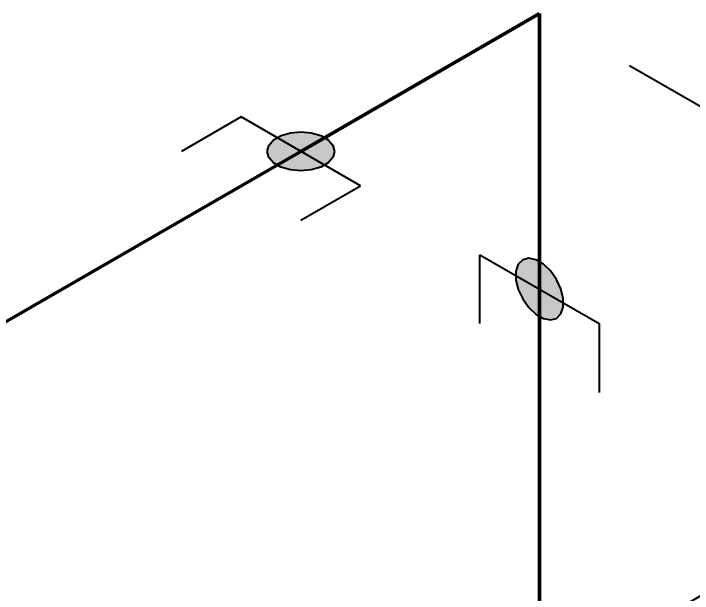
# Model space of a CAD drawing. Header units: millimetres. Extents: x 0 to 594, y 0 to 420.
# Drawn here: x 143.64 to 158.72, y 335.6 to 348.49 of the extents above; entities that cross this region are included whole.
import ezdxf

# ---------------------------------------------------------------- set-up
doc = ezdxf.new("R2010")
doc.units = ezdxf.units.MM
doc.header["$LTSCALE"] = 0.25
doc.layers.add('용접', color=1, linetype='Continuous')
doc.layers.add('치수', color=1, linetype='Continuous')
doc.layers.add('파이프 작은 보어', color=30, linetype='Continuous', lineweight=50)
doc.styles.add('AdskIsoMetric', font='arial.ttf', dxfattribs={"width": 0.8, "height": 2.5})
doc.styles.add('AdskIsoMetric-30', font='arial.ttf', dxfattribs={"width": 0.8, "height": 2.5})
doc.styles.add('AdskIsoMetric30', font='arial.ttf', dxfattribs={"width": 0.8, "oblique": 30, "height": 2.5})
doc.dimstyles.new('AdskIsoMetric', dxfattribs={"dimtxt": 2.5, "dimasz": 2.5, "dimexe": 1, "dimexo": 2, "dimgap": 0.8, "dimtad": 1, "dimdec": 0, "dimrnd": 1, "dimzin": 0, "dimdsep": 46, "dimtxsty": 'AdskIsoMetric', "dimcen": 0, "dimclrt": 7, "dimadec": 0, "dimazin": 0, "dimtfac": 1, "dimtdec": 0, "dimtmove": 1, "dimatfit": 3, "dimfxl": 0, "dimfrac": 2, "dimtolj": 1, "dimtzin": 0, "dimarcsym": 0})

# ---------------------------------------------------------------- blocks, each defined once
blk = doc.blocks.new('*D35')
at = {"layer": 'Defpoints', "color": 0}
for p in [(155.067, 375.475), (202.293, 363.209), (202.293, 348.209)]:
    blk.add_point(p, dxfattribs=at)
at = {"layer": '치수', "color": 0, "lineweight": -2}
for p, q in [((155.067, 377.785), (155.067, 391.63)), ((157.232, 389.225), (200.128, 364.459)), ((202.293, 350.519), (202.293, 364.364))]:
    blk.add_line(p, q, dxfattribs=at)
at = {"layer": '치수', "color": 0}
for points in [[(157.44, 389.586), (157.024, 388.864), (155.067, 390.475)], [(200.337, 364.82), (199.92, 364.098), (202.293, 363.209)]]:
    blk.add_solid(points, dxfattribs=at)
at = {"layer": '치수', "color": 7, "insert": (178.68, 379.46), "char_height": 2.5, "attachment_point": 5, "rotation": 330, "style": 'AdskIsoMetric-30'}
blk.add_mtext('\\A1;188', dxfattribs=at)
blk = doc.blocks.new('*D36')
at = {"layer": 'Defpoints', "color": 0}
for p in [(155.067, 390.475), (155.067, 375.475), (37.569, 307.638)]:
    blk.add_point(p, dxfattribs=at)
at = {"layer": '치수', "color": 0, "lineweight": -2}
for p, q in [((155.067, 377.785), (155.067, 391.63)), ((39.734, 323.888), (152.902, 389.225)), ((37.569, 309.947), (37.569, 323.793))]:
    blk.add_line(p, q, dxfattribs=at)
at = {"layer": '치수', "color": 0}
for points in [[(152.693, 389.586), (153.11, 388.864), (155.067, 390.475)], [(39.526, 324.249), (39.942, 323.527), (37.569, 322.638)]]:
    blk.add_solid(points, dxfattribs=at)
at = {"layer": '치수', "color": 7, "insert": (96.098, 359.046), "char_height": 2.5, "attachment_point": 5, "rotation": 30, "style": 'AdskIsoMetric30'}
blk.add_mtext('\\A1;4196', dxfattribs=at)
blk = doc.blocks.new('*D38')
at = {"layer": 'Defpoints', "color": 0}
for p in [(155.328, 348.489), (155.328, 239.65), (168.318, 232.15)]:
    blk.add_point(p, dxfattribs=at)
at = {"layer": '치수', "color": 0, "lineweight": -2}
for p, q in [((157.328, 347.334), (169.318, 340.412)), ((168.318, 338.489), (168.318, 234.65)), ((157.328, 238.495), (169.318, 231.572))]:
    blk.add_line(p, q, dxfattribs=at)
at = {"layer": '치수', "color": 0}
for points in [[(167.902, 338.489), (168.735, 338.489), (168.318, 340.989)], [(167.902, 234.65), (168.735, 234.65), (168.318, 232.15)]]:
    blk.add_solid(points, dxfattribs=at)
at = {"layer": '치수', "color": 7, "insert": (166.052, 287.878), "char_height": 2.5, "attachment_point": 5, "rotation": 90, "style": 'AdskIsoMetric30'}
blk.add_mtext('\\A1;6121', dxfattribs=at)
blk = doc.blocks.new('*D39')
at = {"layer": 'Defpoints', "color": 0}
for p in [(155.328, 348.489), (168.318, 340.989), (85.057, 307.918)]:
    blk.add_point(p, dxfattribs=at)
at = {"layer": '치수', "color": 0, "lineweight": -2}
for p, q in [((157.328, 347.334), (169.318, 340.412)), ((100.212, 301.668), (166.153, 339.739))]:
    blk.add_line(p, q, dxfattribs=at)
at = {"layer": '치수', "color": 0}
for points in [[(165.945, 340.1), (166.362, 339.378), (168.318, 340.989)], [(100.004, 302.029), (100.42, 301.307), (98.047, 300.418)]]:
    blk.add_solid(points, dxfattribs=at)
at = {"layer": '치수', "color": 7, "insert": (131.378, 322.254), "char_height": 2.5, "attachment_point": 5, "rotation": 30, "style": 'AdskIsoMetric-30'}
blk.add_mtext('\\A1;741', dxfattribs=at)
blk = doc.blocks.new('엘보우-6-Iso2DSkew90')
at = {"color": 0, "linetype": 'ByBlock', "lineweight": -2, "extrusion": (-0.707107, 0.408248, -0.57735)}
for p, q in [((-5.303, -3.062), (0, 0)), ((0, 0), (0, -6.124)), ((0, 0), (0, 0))]:
    blk.add_line(p, q, dxfattribs=at)
blk = doc.blocks.new('SocketWeld-1-IsoRight')
blk.add_hatch(color=256).paths.add_polyline_path([(0.0055, 0.0371), (0.0057, 0.0369), (0.006, 0.0367), (0.0062, 0.0365), (0.0064, 0.0363), (0.0066, 0.0361), (0.0068, 0.0359), (0.007, 0.0357), (0.0072, 0.0355), (0.0075, 0.0353), (0.0077, 0.0351), (0.0079, 0.0349), (0.0081, 0.0347), (0.0083, 0.0345), (0.0085, 0.0343), (0.0088, 0.0341), (0.009, 0.0339), (0.0092, 0.0337), (0.0094, 0.0334), (0.0096, 0.0332), (0.0098, 0.033), (0.01, 0.0328), (0.0103, 0.0326), (0.0105, 0.0324), (0.0107, 0.0322), (0.0109, 0.032), (0.0111, 0.0318), (0.0113, 0.0316), (0.0115, 0.0314), (0.0118, 0.0312), (0.012, 0.031), (0.0122, 0.0308), (0.0124, 0.0306), (0.0126, 0.0304), (0.0128, 0.0302), (0.013, 0.03), (0.0133, 0.0298), (0.0135, 0.0296), (0.0137, 0.0294), (0.0139, 0.0292), (0.0141, 0.0289), (0.0143, 0.0287), (0.0145, 0.0285), (0.0148, 0.0283), (0.015, 0.0281), (0.0152, 0.0279), (0.0154, 0.0277), (0.0156, 0.0275), (0.0158, 0.0273), (0.0161, 0.0271), (0.0161, 0.0271), (0.0162, 0.0268), (0.0164, 0.0266), (0.0166, 0.0263), (0.0168, 0.0261), (0.017, 0.0258), (0.0171, 0.0256), (0.0173, 0.0253), (0.0175, 0.025), (0.0177, 0.0248), (0.0179, 0.0245), (0.0181, 0.0243), (0.0182, 0.024), (0.0184, 0.0237), (0.0186, 0.0235), (0.0188, 0.0232), (0.019, 0.023), (0.0192, 0.0227), (0.0193, 0.0225), (0.0195, 0.0222), (0.0197, 0.0219), (0.0199, 0.0217), (0.0201, 0.0214), (0.0203, 0.0212), (0.0204, 0.0209), (0.0206, 0.0206), (0.0208, 0.0204), (0.021, 0.0201), (0.0212, 0.0199), (0.0213, 0.0196), (0.0215, 0.0193), (0.0217, 0.0191), (0.0219, 0.0188), (0.0221, 0.0186), (0.0223, 0.0183), (0.0224, 0.0181), (0.0226, 0.0178), (0.0228, 0.0175), (0.023, 0.0173), (0.0232, 0.017), (0.0234, 0.0168), (0.0235, 0.0165), (0.0237, 0.0162), (0.0239, 0.016), (0.0241, 0.0157), (0.0243, 0.0155), (0.0245, 0.0152), (0.0246, 0.015), (0.0248, 0.0147), (0.025, 0.0144), (0.025, 0.0144), (0.0251, 0.0141), (0.0253, 0.0139), (0.0254, 0.0136), (0.0255, 0.0133), (0.0257, 0.013), (0.0258, 0.0127), (0.0259, 0.0124), (0.0261, 0.0121), (0.0262, 0.0118), (0.0263, 0.0116), (0.0265, 0.0113), (0.0266, 0.011), (0.0267, 0.0107), (0.0269, 0.0104), (0.027, 0.0101), (0.0271, 0.0098), (0.0273, 0.0095), (0.0274, 0.0093), (0.0275, 0.009), (0.0277, 0.0087), (0.0278, 0.0084), (0.0279, 0.0081), (0.0281, 0.0078), (0.0282, 0.0075), (0.0283, 0.0072), (0.0284, 0.007), (0.0286, 0.0067), (0.0287, 0.0064), (0.0288, 0.0061), (0.029, 0.0058), (0.0291, 0.0055), (0.0292, 0.0052), (0.0294, 0.0049), (0.0295, 0.0047), (0.0296, 0.0044), (0.0298, 0.0041), (0.0299, 0.0038), (0.03, 0.0035), (0.0302, 0.0032), (0.0303, 0.0029), (0.0304, 0.0026), (0.0306, 0.0024), (0.0307, 0.0021), (0.0308, 0.0018), (0.031, 0.0015), (0.0311, 0.0012), (0.0312, 0.0009), (0.0314, 0.0006), (0.0315, 0.0003), (0.0315, 0.0003), (0.0316, 0.0001), (0.0316, -0.0002), (0.0317, -0.0005), (0.0318, -0.0008), (0.0319, -0.0011), (0.0319, -0.0014), (0.032, -0.0017), (0.0321, -0.002), (0.0321, -0.0022), (0.0322, -0.0025), (0.0323, -0.0028), (0.0323, -0.0031), (0.0324, -0.0034), (0.0325, -0.0037), (0.0325, -0.004), (0.0326, -0.0043), (0.0327, -0.0046), (0.0328, -0.0048), (0.0328, -0.0051), (0.0329, -0.0054), (0.033, -0.0057), (0.033, -0.006), (0.0331, -0.0063), (0.0332, -0.0066), (0.0332, -0.0069), (0.0333, -0.0071), (0.0334, -0.0074), (0.0335, -0.0077), (0.0335, -0.008), (0.0336, -0.0083), (0.0337, -0.0086), (0.0337, -0.0089), (0.0338, -0.0092), (0.0339, -0.0095), (0.0339, -0.0097), (0.034, -0.01), (0.0341, -0.0103), (0.0342, -0.0106), (0.0342, -0.0109), (0.0343, -0.0112), (0.0344, -0.0115), (0.0344, -0.0118), (0.0345, -0.012), (0.0346, -0.0123), (0.0346, -0.0126), (0.0347, -0.0129), (0.0348, -0.0132), (0.0349, -0.0135), (0.0349, -0.0138), (0.0349, -0.0138), (0.0349, -0.014), (0.0349, -0.0143), (0.0349, -0.0146), (0.0349, -0.0148), (0.0349, -0.0151), (0.0349, -0.0153), (0.0349, -0.0156), (0.0349, -0.0159), (0.0349, -0.0161), (0.0349, -0.0164), (0.0349, -0.0166), (0.0349, -0.0169), (0.0349, -0.0172), (0.0349, -0.0174), (0.0349, -0.0177), (0.0349, -0.0179), (0.0349, -0.0182), (0.0349, -0.0185), (0.0349, -0.0187), (0.0349, -0.019), (0.0349, -0.0192), (0.0349, -0.0195), (0.0349, -0.0198), (0.0349, -0.02), (0.0349, -0.0203), (0.0349, -0.0206), (0.0349, -0.0208), (0.0349, -0.0211), (0.0349, -0.0213), (0.0349, -0.0216), (0.0349, -0.0219), (0.0349, -0.0221), (0.0349, -0.0224), (0.0349, -0.0226), (0.0349, -0.0229), (0.0349, -0.0232), (0.0349, -0.0234), (0.0349, -0.0237), (0.0349, -0.0239), (0.0349, -0.0242), (0.0349, -0.0245), (0.0349, -0.0247), (0.0349, -0.025), (0.0349, -0.0252), (0.0349, -0.0255), (0.0349, -0.0258), (0.0349, -0.026), (0.0349, -0.0263), (0.0349, -0.0265), (0.0349, -0.0265), (0.0349, -0.0268), (0.0348, -0.027), (0.0347, -0.0272), (0.0346, -0.0274), (0.0346, -0.0276), (0.0345, -0.0278), (0.0344, -0.028), (0.0344, -0.0282), (0.0343, -0.0284), (0.0342, -0.0286), (0.0342, -0.0288), (0.0341, -0.029), (0.034, -0.0292), (0.0339, -0.0295), (0.0339, -0.0297), (0.0338, -0.0299), (0.0337, -0.0301), (0.0337, -0.0303), (0.0336, -0.0305), (0.0335, -0.0307), (0.0335, -0.0309), (0.0334, -0.0311), (0.0333, -0.0313), (0.0332, -0.0315), (0.0332, -0.0317), (0.0331, -0.0319), (0.033, -0.0322), (0.033, -0.0324), (0.0329, -0.0326), (0.0328, -0.0328), (0.0328, -0.033), (0.0327, -0.0332), (0.0326, -0.0334), (0.0325, -0.0336), (0.0325, -0.0338), (0.0324, -0.034), (0.0323, -0.0342), (0.0323, -0.0344), (0.0322, -0.0346), (0.0321, -0.0349), (0.0321, -0.0351), (0.032, -0.0353), (0.0319, -0.0355), (0.0319, -0.0357), (0.0318, -0.0359), (0.0317, -0.0361), (0.0316, -0.0363), (0.0316, -0.0365), (0.0315, -0.0367), (0.0315, -0.0367), (0.0314, -0.0369), (0.0312, -0.037), (0.0311, -0.0371), (0.031, -0.0373), (0.0308, -0.0374), (0.0307, -0.0375), (0.0306, -0.0377), (0.0304, -0.0378), (0.0303, -0.0379), (0.0302, -0.0381), (0.03, -0.0382), (0.0299, -0.0383), (0.0298, -0.0385), (0.0296, -0.0386), (0.0295, -0.0387), (0.0294, -0.0389), (0.0292, -0.039), (0.0291, -0.0391), (0.029, -0.0393), (0.0288, -0.0394), (0.0287, -0.0395), (0.0286, -0.0397), (0.0284, -0.0398), (0.0283, -0.0399), (0.0282, -0.0401), (0.0281, -0.0402), (0.0279, -0.0403), (0.0278, -0.0405), (0.0277, -0.0406), (0.0275, -0.0408), (0.0274, -0.0409), (0.0273, -0.041), (0.0271, -0.0412), (0.027, -0.0413), (0.0269, -0.0414), (0.0267, -0.0416), (0.0266, -0.0417), (0.0265, -0.0418), (0.0263, -0.042), (0.0262, -0.0421), (0.0261, -0.0422), (0.0259, -0.0424), (0.0258, -0.0425), (0.0257, -0.0426), (0.0255, -0.0428), (0.0254, -0.0429), (0.0253, -0.043), (0.0251, -0.0432), (0.025, -0.0433), (0.025, -0.0433), (0.0248, -0.0433), (0.0246, -0.0434), (0.0245, -0.0434), (0.0243, -0.0435), (0.0241, -0.0435), (0.0239, -0.0436), (0.0237, -0.0436), (0.0235, -0.0437), (0.0234, -0.0437), (0.0232, -0.0438), (0.023, -0.0438), (0.0228, -0.0439), (0.0226, -0.0439), (0.0224, -0.044), (0.0223, -0.044), (0.0221, -0.0441), (0.0219, -0.0441), (0.0217, -0.0442), (0.0215, -0.0442), (0.0213, -0.0443), (0.0212, -0.0443), (0.021, -0.0444), (0.0208, -0.0444), (0.0206, -0.0444), (0.0204, -0.0445), (0.0203, -0.0445), (0.0201, -0.0446), (0.0199, -0.0446), (0.0197, -0.0447), (0.0195, -0.0447), (0.0193, -0.0448), (0.0192, -0.0448), (0.019, -0.0449), (0.0188, -0.0449), (0.0186, -0.045), (0.0184, -0.045), (0.0182, -0.0451), (0.0181, -0.0451), (0.0179, -0.0452), (0.0177, -0.0452), (0.0175, -0.0453), (0.0173, -0.0453), (0.0171, -0.0454), (0.017, -0.0454), (0.0168, -0.0455), (0.0166, -0.0455), (0.0164, -0.0455), (0.0162, -0.0456), (0.0161, -0.0456), (0.0161, -0.0456), (0.0158, -0.0456), (0.0156, -0.0456), (0.0154, -0.0455), (0.0152, -0.0455), (0.015, -0.0454), (0.0148, -0.0454), (0.0145, -0.0453), (0.0143, -0.0453), (0.0141, -0.0453), (0.0139, -0.0452), (0.0137, -0.0452), (0.0135, -0.0451), (0.0133, -0.0451), (0.013, -0.045), (0.0128, -0.045), (0.0126, -0.0449), (0.0124, -0.0449), (0.0122, -0.0449), (0.012, -0.0448), (0.0118, -0.0448), (0.0115, -0.0447), (0.0113, -0.0447), (0.0111, -0.0446), (0.0109, -0.0446), (0.0107, -0.0446), (0.0105, -0.0445), (0.0103, -0.0445), (0.01, -0.0444), (0.0098, -0.0444), (0.0096, -0.0443), (0.0094, -0.0443), (0.0092, -0.0443), (0.009, -0.0442), (0.0088, -0.0442), (0.0085, -0.0441), (0.0083, -0.0441), (0.0081, -0.044), (0.0079, -0.044), (0.0077, -0.0439), (0.0075, -0.0439), (0.0072, -0.0439), (0.007, -0.0438), (0.0068, -0.0438), (0.0066, -0.0437), (0.0064, -0.0437), (0.0062, -0.0436), (0.006, -0.0436), (0.0057, -0.0436), (0.0055, -0.0435), (0.0055, -0.0435), (0.0053, -0.0434), (0.0051, -0.0433), (0.0049, -0.0431), (0.0046, -0.043), (0.0044, -0.0429), (0.0042, -0.0427), (0.004, -0.0426), (0.0037, -0.0425), (0.0035, -0.0423), (0.0033, -0.0422), (0.003, -0.0421), (0.0028, -0.042), (0.0026, -0.0418), (0.0024, -0.0417), (0.0021, -0.0416), (0.0019, -0.0414), (0.0017, -0.0413), (0.0015, -0.0412), (0.0012, -0.041), (0.001, -0.0409), (0.0008, -0.0408), (0.0006, -0.0406), (0.0003, -0.0405), (0.0001, -0.0404), (-0.0001, -0.0403), (-0.0003, -0.0401), (-0.0006, -0.04), (-0.0008, -0.0399), (-0.001, -0.0397), (-0.0012, -0.0396), (-0.0015, -0.0395), (-0.0017, -0.0393), (-0.0019, -0.0392), (-0.0021, -0.0391), (-0.0024, -0.039), (-0.0026, -0.0388), (-0.0028, -0.0387), (-0.003, -0.0386), (-0.0033, -0.0384), (-0.0035, -0.0383), (-0.0037, -0.0382), (-0.004, -0.038), (-0.0042, -0.0379), (-0.0044, -0.0378), (-0.0046, -0.0377), (-0.0049, -0.0375), (-0.0051, -0.0374), (-0.0053, -0.0373), (-0.0055, -0.0371), (-0.0055, -0.0371), (-0.0057, -0.0369), (-0.006, -0.0367), (-0.0062, -0.0365), (-0.0064, -0.0363), (-0.0066, -0.0361), (-0.0068, -0.0359), (-0.007, -0.0357), (-0.0072, -0.0355), (-0.0075, -0.0353), (-0.0077, -0.0351), (-0.0079, -0.0349), (-0.0081, -0.0347), (-0.0083, -0.0345), (-0.0085, -0.0343), (-0.0088, -0.0341), (-0.009, -0.0339), (-0.0092, -0.0337), (-0.0094, -0.0334), (-0.0096, -0.0332), (-0.0098, -0.033), (-0.01, -0.0328), (-0.0103, -0.0326), (-0.0105, -0.0324), (-0.0107, -0.0322), (-0.0109, -0.032), (-0.0111, -0.0318), (-0.0113, -0.0316), (-0.0115, -0.0314), (-0.0118, -0.0312), (-0.012, -0.031), (-0.0122, -0.0308), (-0.0124, -0.0306), (-0.0126, -0.0304), (-0.0128, -0.0302), (-0.013, -0.03), (-0.0133, -0.0298), (-0.0135, -0.0296), (-0.0137, -0.0294), (-0.0139, -0.0292), (-0.0141, -0.0289), (-0.0143, -0.0287), (-0.0145, -0.0285), (-0.0148, -0.0283), (-0.015, -0.0281), (-0.0152, -0.0279), (-0.0154, -0.0277), (-0.0156, -0.0275), (-0.0158, -0.0273), (-0.0161, -0.0271), (-0.0161, -0.0271), (-0.0162, -0.0268), (-0.0164, -0.0266), (-0.0166, -0.0263), (-0.0168, -0.0261), (-0.017, -0.0258), (-0.0171, -0.0256), (-0.0173, -0.0253), (-0.0175, -0.025), (-0.0177, -0.0248), (-0.0179, -0.0245), (-0.0181, -0.0243), (-0.0182, -0.024), (-0.0184, -0.0237), (-0.0186, -0.0235), (-0.0188, -0.0232), (-0.019, -0.023), (-0.0192, -0.0227), (-0.0193, -0.0225), (-0.0195, -0.0222), (-0.0197, -0.0219), (-0.0199, -0.0217), (-0.0201, -0.0214), (-0.0203, -0.0212), (-0.0204, -0.0209), (-0.0206, -0.0206), (-0.0208, -0.0204), (-0.021, -0.0201), (-0.0212, -0.0199), (-0.0213, -0.0196), (-0.0215, -0.0193), (-0.0217, -0.0191), (-0.0219, -0.0188), (-0.0221, -0.0186), (-0.0223, -0.0183), (-0.0224, -0.0181), (-0.0226, -0.0178), (-0.0228, -0.0175), (-0.023, -0.0173), (-0.0232, -0.017), (-0.0234, -0.0168), (-0.0235, -0.0165), (-0.0237, -0.0162), (-0.0239, -0.016), (-0.0241, -0.0157), (-0.0243, -0.0155), (-0.0245, -0.0152), (-0.0246, -0.015), (-0.0248, -0.0147), (-0.025, -0.0144), (-0.025, -0.0144), (-0.0251, -0.0141), (-0.0253, -0.0139), (-0.0254, -0.0136), (-0.0255, -0.0133), (-0.0257, -0.013), (-0.0258, -0.0127), (-0.0259, -0.0124), (-0.0261, -0.0121), (-0.0262, -0.0118), (-0.0263, -0.0116), (-0.0265, -0.0113), (-0.0266, -0.011), (-0.0267, -0.0107), (-0.0269, -0.0104), (-0.027, -0.0101), (-0.0271, -0.0098), (-0.0273, -0.0095), (-0.0274, -0.0093), (-0.0275, -0.009), (-0.0277, -0.0087), (-0.0278, -0.0084), (-0.0279, -0.0081), (-0.0281, -0.0078), (-0.0282, -0.0075), (-0.0283, -0.0072), (-0.0284, -0.007), (-0.0286, -0.0067), (-0.0287, -0.0064), (-0.0288, -0.0061), (-0.029, -0.0058), (-0.0291, -0.0055), (-0.0292, -0.0052), (-0.0294, -0.0049), (-0.0295, -0.0047), (-0.0296, -0.0044), (-0.0298, -0.0041), (-0.0299, -0.0038), (-0.03, -0.0035), (-0.0302, -0.0032), (-0.0303, -0.0029), (-0.0304, -0.0026), (-0.0306, -0.0024), (-0.0307, -0.0021), (-0.0308, -0.0018), (-0.031, -0.0015), (-0.0311, -0.0012), (-0.0312, -0.0009), (-0.0314, -0.0006), (-0.0315, -0.0003), (-0.0315, -0.0003), (-0.0316, -0.0001), (-0.0316, 0.0002), (-0.0317, 0.0005), (-0.0318, 0.0008), (-0.0319, 0.0011), (-0.0319, 0.0014), (-0.032, 0.0017), (-0.0321, 0.002), (-0.0321, 0.0022), (-0.0322, 0.0025), (-0.0323, 0.0028), (-0.0323, 0.0031), (-0.0324, 0.0034), (-0.0325, 0.0037), (-0.0325, 0.004), (-0.0326, 0.0043), (-0.0327, 0.0046), (-0.0328, 0.0048), (-0.0328, 0.0051), (-0.0329, 0.0054), (-0.033, 0.0057), (-0.033, 0.006), (-0.0331, 0.0063), (-0.0332, 0.0066), (-0.0332, 0.0069), (-0.0333, 0.0071), (-0.0334, 0.0074), (-0.0335, 0.0077), (-0.0335, 0.008), (-0.0336, 0.0083), (-0.0337, 0.0086), (-0.0337, 0.0089), (-0.0338, 0.0092), (-0.0339, 0.0095), (-0.0339, 0.0097), (-0.034, 0.01), (-0.0341, 0.0103), (-0.0342, 0.0106), (-0.0342, 0.0109), (-0.0343, 0.0112), (-0.0344, 0.0115), (-0.0344, 0.0118), (-0.0345, 0.012), (-0.0346, 0.0123), (-0.0346, 0.0126), (-0.0347, 0.0129), (-0.0348, 0.0132), (-0.0349, 0.0135), (-0.0349, 0.0138), (-0.0349, 0.0138), (-0.0349, 0.014), (-0.0349, 0.0143), (-0.0349, 0.0146), (-0.0349, 0.0148), (-0.0349, 0.0151), (-0.0349, 0.0153), (-0.0349, 0.0156), (-0.0349, 0.0159), (-0.0349, 0.0161), (-0.0349, 0.0164), (-0.0349, 0.0166), (-0.0349, 0.0169), (-0.0349, 0.0172), (-0.0349, 0.0174), (-0.0349, 0.0177), (-0.0349, 0.0179), (-0.0349, 0.0182), (-0.0349, 0.0185), (-0.0349, 0.0187), (-0.0349, 0.019), (-0.0349, 0.0192), (-0.0349, 0.0195), (-0.0349, 0.0198), (-0.0349, 0.02), (-0.0349, 0.0203), (-0.0349, 0.0206), (-0.0349, 0.0208), (-0.0349, 0.0211), (-0.0349, 0.0213), (-0.0349, 0.0216), (-0.0349, 0.0219), (-0.0349, 0.0221), (-0.0349, 0.0224), (-0.0349, 0.0226), (-0.0349, 0.0229), (-0.0349, 0.0232), (-0.0349, 0.0234), (-0.0349, 0.0237), (-0.0349, 0.0239), (-0.0349, 0.0242), (-0.0349, 0.0245), (-0.0349, 0.0247), (-0.0349, 0.025), (-0.0349, 0.0252), (-0.0349, 0.0255), (-0.0349, 0.0258), (-0.0349, 0.026), (-0.0349, 0.0263), (-0.0349, 0.0265), (-0.0349, 0.0265), (-0.0349, 0.0268), (-0.0348, 0.027), (-0.0347, 0.0272), (-0.0346, 0.0274), (-0.0346, 0.0276), (-0.0345, 0.0278), (-0.0344, 0.028), (-0.0344, 0.0282), (-0.0343, 0.0284), (-0.0342, 0.0286), (-0.0342, 0.0288), (-0.0341, 0.029), (-0.034, 0.0292), (-0.0339, 0.0295), (-0.0339, 0.0297), (-0.0338, 0.0299), (-0.0337, 0.0301), (-0.0337, 0.0303), (-0.0336, 0.0305), (-0.0335, 0.0307), (-0.0335, 0.0309), (-0.0334, 0.0311), (-0.0333, 0.0313), (-0.0332, 0.0315), (-0.0332, 0.0317), (-0.0331, 0.0319), (-0.033, 0.0322), (-0.033, 0.0324), (-0.0329, 0.0326), (-0.0328, 0.0328), (-0.0328, 0.033), (-0.0327, 0.0332), (-0.0326, 0.0334), (-0.0325, 0.0336), (-0.0325, 0.0338), (-0.0324, 0.034), (-0.0323, 0.0342), (-0.0323, 0.0344), (-0.0322, 0.0346), (-0.0321, 0.0349), (-0.0321, 0.0351), (-0.032, 0.0353), (-0.0319, 0.0355), (-0.0319, 0.0357), (-0.0318, 0.0359), (-0.0317, 0.0361), (-0.0316, 0.0363), (-0.0316, 0.0365), (-0.0315, 0.0367), (-0.0315, 0.0367), (-0.0314, 0.0369), (-0.0312, 0.037), (-0.0311, 0.0371), (-0.031, 0.0373), (-0.0308, 0.0374), (-0.0307, 0.0375), (-0.0306, 0.0377), (-0.0304, 0.0378), (-0.0303, 0.0379), (-0.0302, 0.0381), (-0.03, 0.0382), (-0.0299, 0.0383), (-0.0298, 0.0385), (-0.0296, 0.0386), (-0.0295, 0.0387), (-0.0294, 0.0389), (-0.0292, 0.039), (-0.0291, 0.0391), (-0.029, 0.0393), (-0.0288, 0.0394), (-0.0287, 0.0395), (-0.0286, 0.0397), (-0.0284, 0.0398), (-0.0283, 0.0399), (-0.0282, 0.0401), (-0.0281, 0.0402), (-0.0279, 0.0403), (-0.0278, 0.0405), (-0.0277, 0.0406), (-0.0275, 0.0408), (-0.0274, 0.0409), (-0.0273, 0.041), (-0.0271, 0.0412), (-0.027, 0.0413), (-0.0269, 0.0414), (-0.0267, 0.0416), (-0.0266, 0.0417), (-0.0265, 0.0418), (-0.0263, 0.042), (-0.0262, 0.0421), (-0.0261, 0.0422), (-0.0259, 0.0424), (-0.0258, 0.0425), (-0.0257, 0.0426), (-0.0255, 0.0428), (-0.0254, 0.0429), (-0.0253, 0.043), (-0.0251, 0.0432), (-0.025, 0.0433), (-0.025, 0.0433), (-0.0248, 0.0433), (-0.0246, 0.0434), (-0.0245, 0.0434), (-0.0243, 0.0435), (-0.0241, 0.0435), (-0.0239, 0.0436), (-0.0237, 0.0436), (-0.0235, 0.0437), (-0.0234, 0.0437), (-0.0232, 0.0438), (-0.023, 0.0438), (-0.0228, 0.0439), (-0.0226, 0.0439), (-0.0224, 0.044), (-0.0223, 0.044), (-0.0221, 0.0441), (-0.0219, 0.0441), (-0.0217, 0.0442), (-0.0215, 0.0442), (-0.0213, 0.0443), (-0.0212, 0.0443), (-0.021, 0.0444), (-0.0208, 0.0444), (-0.0206, 0.0444), (-0.0204, 0.0445), (-0.0203, 0.0445), (-0.0201, 0.0446), (-0.0199, 0.0446), (-0.0197, 0.0447), (-0.0195, 0.0447), (-0.0193, 0.0448), (-0.0192, 0.0448), (-0.019, 0.0449), (-0.0188, 0.0449), (-0.0186, 0.045), (-0.0184, 0.045), (-0.0182, 0.0451), (-0.0181, 0.0451), (-0.0179, 0.0452), (-0.0177, 0.0452), (-0.0175, 0.0453), (-0.0173, 0.0453), (-0.0171, 0.0454), (-0.017, 0.0454), (-0.0168, 0.0455), (-0.0166, 0.0455), (-0.0164, 0.0455), (-0.0162, 0.0456), (-0.0161, 0.0456), (-0.0161, 0.0456), (-0.0158, 0.0456), (-0.0156, 0.0456), (-0.0154, 0.0455), (-0.0152, 0.0455), (-0.015, 0.0454), (-0.0148, 0.0454), (-0.0145, 0.0453), (-0.0143, 0.0453), (-0.0141, 0.0453), (-0.0139, 0.0452), (-0.0137, 0.0452), (-0.0135, 0.0451), (-0.0133, 0.0451), (-0.013, 0.045), (-0.0128, 0.045), (-0.0126, 0.0449), (-0.0124, 0.0449), (-0.0122, 0.0449), (-0.012, 0.0448), (-0.0118, 0.0448), (-0.0115, 0.0447), (-0.0113, 0.0447), (-0.0111, 0.0446), (-0.0109, 0.0446), (-0.0107, 0.0446), (-0.0105, 0.0445), (-0.0103, 0.0445), (-0.01, 0.0444), (-0.0098, 0.0444), (-0.0096, 0.0443), (-0.0094, 0.0443), (-0.0092, 0.0443), (-0.009, 0.0442), (-0.0088, 0.0442), (-0.0085, 0.0441), (-0.0083, 0.0441), (-0.0081, 0.044), (-0.0079, 0.044), (-0.0077, 0.0439), (-0.0075, 0.0439), (-0.0072, 0.0439), (-0.007, 0.0438), (-0.0068, 0.0438), (-0.0066, 0.0437), (-0.0064, 0.0437), (-0.0062, 0.0436), (-0.006, 0.0436), (-0.0057, 0.0436), (-0.0055, 0.0435), (-0.0055, 0.0435), (-0.0053, 0.0434), (-0.0051, 0.0433), (-0.0049, 0.0431), (-0.0046, 0.043), (-0.0044, 0.0429), (-0.0042, 0.0427), (-0.004, 0.0426), (-0.0037, 0.0425), (-0.0035, 0.0423), (-0.0033, 0.0422), (-0.003, 0.0421), (-0.0028, 0.042), (-0.0026, 0.0418), (-0.0024, 0.0417), (-0.0021, 0.0416), (-0.0019, 0.0414), (-0.0017, 0.0413), (-0.0015, 0.0412), (-0.0012, 0.041), (-0.001, 0.0409), (-0.0008, 0.0408), (-0.0006, 0.0406), (-0.0003, 0.0405), (-0.0001, 0.0404), (0.0001, 0.0403), (0.0003, 0.0401), (0.0006, 0.04), (0.0008, 0.0399), (0.001, 0.0397), (0.0012, 0.0396), (0.0015, 0.0395), (0.0017, 0.0393), (0.0019, 0.0392), (0.0021, 0.0391), (0.0024, 0.039), (0.0026, 0.0388), (0.0028, 0.0387), (0.003, 0.0386), (0.0033, 0.0384), (0.0035, 0.0383), (0.0037, 0.0382), (0.004, 0.038), (0.0042, 0.0379), (0.0044, 0.0378), (0.0046, 0.0377), (0.0049, 0.0375), (0.0051, 0.0374), (0.0053, 0.0373)], flags=0)
at = {"color": 0, "linetype": 'ByBlock', "lineweight": -2, "extrusion": (0.707107, 0.408248, -0.57735)}
for p, q in [((0, 0.1021), (-0.0884, 0.1531)), ((0, -0.1021), (0, 0.1021)), ((-0.0315, 0.0367), (-0.025, 0.0433)), ((-0.025, 0.0433), (-0.0161, 0.0456)), ((-0.0161, 0.0456), (-0.0055, 0.0435)), ((-0.0055, 0.0435), (0.0055, 0.0371)), ((-0.0349, 0.0265), (-0.0315, 0.0367)), ((0.0055, 0.0371), (0.0161, 0.0271)), ((-0.0349, 0.0138), (-0.0349, 0.0265)), ((0.0161, 0.0271), (0.025, 0.0144)), ((-0.0315, -0.0003), (-0.0349, 0.0138)), ((0.025, 0.0144), (0.0315, 0.0003)), ((0.0315, 0.0003), (0.0349, -0.0138)), ((-0.025, -0.0144), (-0.0315, -0.0003)), ((-0.0161, -0.0271), (-0.025, -0.0144)), ((0.0349, -0.0138), (0.0349, -0.0265)), ((-0.0055, -0.0371), (-0.0161, -0.0271)), ((0.0349, -0.0265), (0.0315, -0.0367)), ((0.0055, -0.0435), (-0.0055, -0.0371)), ((0.0315, -0.0367), (0.025, -0.0433)), ((0.0161, -0.0456), (0.0055, -0.0435)), ((0.025, -0.0433), (0.0161, -0.0456)), ((-0.0884, -0.051), (0, -0.1021))]:
    blk.add_line(p, q, dxfattribs=at)
blk = doc.blocks.new('SocketWeld-1-IsoLeft')
blk.add_hatch(color=256).paths.add_polyline_path([(-0.0294, -0.0234), (-0.0291, -0.0234), (-0.0288, -0.0235), (-0.0285, -0.0236), (-0.0283, -0.0237), (-0.028, -0.0238), (-0.0277, -0.0239), (-0.0274, -0.0239), (-0.0271, -0.024), (-0.0268, -0.0241), (-0.0265, -0.0242), (-0.0263, -0.0243), (-0.026, -0.0244), (-0.0257, -0.0244), (-0.0254, -0.0245), (-0.0251, -0.0246), (-0.0248, -0.0247), (-0.0246, -0.0248), (-0.0243, -0.0249), (-0.024, -0.0249), (-0.0237, -0.025), (-0.0234, -0.0251), (-0.0231, -0.0252), (-0.0228, -0.0253), (-0.0226, -0.0254), (-0.0223, -0.0254), (-0.022, -0.0255), (-0.0217, -0.0256), (-0.0214, -0.0257), (-0.0211, -0.0258), (-0.0209, -0.0259), (-0.0206, -0.0259), (-0.0203, -0.026), (-0.02, -0.0261), (-0.0197, -0.0262), (-0.0194, -0.0263), (-0.0191, -0.0264), (-0.0189, -0.0265), (-0.0186, -0.0265), (-0.0183, -0.0266), (-0.018, -0.0267), (-0.0177, -0.0268), (-0.0174, -0.0269), (-0.0172, -0.027), (-0.0169, -0.027), (-0.0166, -0.0271), (-0.0163, -0.0272), (-0.016, -0.0273), (-0.0157, -0.0274), (-0.0155, -0.0275), (-0.0155, -0.0275), (-0.0151, -0.0275), (-0.0148, -0.0275), (-0.0145, -0.0275), (-0.0142, -0.0276), (-0.0139, -0.0276), (-0.0136, -0.0276), (-0.0132, -0.0277), (-0.0129, -0.0277), (-0.0126, -0.0277), (-0.0123, -0.0277), (-0.012, -0.0278), (-0.0117, -0.0278), (-0.0114, -0.0278), (-0.011, -0.0279), (-0.0107, -0.0279), (-0.0104, -0.0279), (-0.0101, -0.0279), (-0.0098, -0.028), (-0.0095, -0.028), (-0.0091, -0.028), (-0.0088, -0.0281), (-0.0085, -0.0281), (-0.0082, -0.0281), (-0.0079, -0.0281), (-0.0076, -0.0282), (-0.0073, -0.0282), (-0.0069, -0.0282), (-0.0066, -0.0283), (-0.0063, -0.0283), (-0.006, -0.0283), (-0.0057, -0.0283), (-0.0054, -0.0284), (-0.005, -0.0284), (-0.0047, -0.0284), (-0.0044, -0.0285), (-0.0041, -0.0285), (-0.0038, -0.0285), (-0.0035, -0.0286), (-0.0032, -0.0286), (-0.0028, -0.0286), (-0.0025, -0.0286), (-0.0022, -0.0287), (-0.0019, -0.0287), (-0.0016, -0.0287), (-0.0013, -0.0288), (-0.0009, -0.0288), (-0.0006, -0.0288), (-0.0003, -0.0288), (0, -0.0289), (0, -0.0289), (0.0003, -0.0288), (0.0006, -0.0288), (0.0009, -0.0288), (0.0013, -0.0288), (0.0016, -0.0287), (0.0019, -0.0287), (0.0022, -0.0287), (0.0025, -0.0286), (0.0028, -0.0286), (0.0032, -0.0286), (0.0035, -0.0286), (0.0038, -0.0285), (0.0041, -0.0285), (0.0044, -0.0285), (0.0047, -0.0284), (0.005, -0.0284), (0.0054, -0.0284), (0.0057, -0.0283), (0.006, -0.0283), (0.0063, -0.0283), (0.0066, -0.0283), (0.0069, -0.0282), (0.0073, -0.0282), (0.0076, -0.0282), (0.0079, -0.0281), (0.0082, -0.0281), (0.0085, -0.0281), (0.0088, -0.0281), (0.0091, -0.028), (0.0095, -0.028), (0.0098, -0.028), (0.0101, -0.0279), (0.0104, -0.0279), (0.0107, -0.0279), (0.011, -0.0279), (0.0114, -0.0278), (0.0117, -0.0278), (0.012, -0.0278), (0.0123, -0.0277), (0.0126, -0.0277), (0.0129, -0.0277), (0.0132, -0.0277), (0.0136, -0.0276), (0.0139, -0.0276), (0.0142, -0.0276), (0.0145, -0.0275), (0.0148, -0.0275), (0.0151, -0.0275), (0.0155, -0.0275), (0.0155, -0.0275), (0.0157, -0.0274), (0.016, -0.0273), (0.0163, -0.0272), (0.0166, -0.0271), (0.0169, -0.027), (0.0172, -0.027), (0.0174, -0.0269), (0.0177, -0.0268), (0.018, -0.0267), (0.0183, -0.0266), (0.0186, -0.0265), (0.0189, -0.0265), (0.0191, -0.0264), (0.0194, -0.0263), (0.0197, -0.0262), (0.02, -0.0261), (0.0203, -0.026), (0.0206, -0.0259), (0.0209, -0.0259), (0.0211, -0.0258), (0.0214, -0.0257), (0.0217, -0.0256), (0.022, -0.0255), (0.0223, -0.0254), (0.0226, -0.0254), (0.0228, -0.0253), (0.0231, -0.0252), (0.0234, -0.0251), (0.0237, -0.025), (0.024, -0.0249), (0.0243, -0.0249), (0.0246, -0.0248), (0.0248, -0.0247), (0.0251, -0.0246), (0.0254, -0.0245), (0.0257, -0.0244), (0.026, -0.0244), (0.0263, -0.0243), (0.0265, -0.0242), (0.0268, -0.0241), (0.0271, -0.024), (0.0274, -0.0239), (0.0277, -0.0239), (0.028, -0.0238), (0.0283, -0.0237), (0.0285, -0.0236), (0.0288, -0.0235), (0.0291, -0.0234), (0.0294, -0.0234), (0.0294, -0.0234), (0.0296, -0.0232), (0.0298, -0.0231), (0.0301, -0.023), (0.0303, -0.0228), (0.0305, -0.0227), (0.0307, -0.0226), (0.031, -0.0224), (0.0312, -0.0223), (0.0314, -0.0222), (0.0316, -0.0221), (0.0319, -0.0219), (0.0321, -0.0218), (0.0323, -0.0217), (0.0325, -0.0215), (0.0328, -0.0214), (0.033, -0.0213), (0.0332, -0.0211), (0.0335, -0.021), (0.0337, -0.0209), (0.0339, -0.0207), (0.0341, -0.0206), (0.0344, -0.0205), (0.0346, -0.0204), (0.0348, -0.0202), (0.035, -0.0201), (0.0353, -0.02), (0.0355, -0.0198), (0.0357, -0.0197), (0.0359, -0.0196), (0.0362, -0.0194), (0.0364, -0.0193), (0.0366, -0.0192), (0.0368, -0.0191), (0.0371, -0.0189), (0.0373, -0.0188), (0.0375, -0.0187), (0.0377, -0.0185), (0.038, -0.0184), (0.0382, -0.0183), (0.0384, -0.0181), (0.0386, -0.018), (0.0389, -0.0179), (0.0391, -0.0177), (0.0393, -0.0176), (0.0395, -0.0175), (0.0398, -0.0174), (0.04, -0.0172), (0.0402, -0.0171), (0.0405, -0.017), (0.0405, -0.017), (0.0406, -0.0168), (0.0407, -0.0166), (0.0409, -0.0165), (0.041, -0.0163), (0.0412, -0.0161), (0.0413, -0.016), (0.0415, -0.0158), (0.0416, -0.0157), (0.0418, -0.0155), (0.0419, -0.0153), (0.042, -0.0152), (0.0422, -0.015), (0.0423, -0.0148), (0.0425, -0.0147), (0.0426, -0.0145), (0.0428, -0.0143), (0.0429, -0.0142), (0.0431, -0.014), (0.0432, -0.0138), (0.0433, -0.0137), (0.0435, -0.0135), (0.0436, -0.0134), (0.0438, -0.0132), (0.0439, -0.013), (0.0441, -0.0129), (0.0442, -0.0127), (0.0444, -0.0125), (0.0445, -0.0124), (0.0447, -0.0122), (0.0448, -0.012), (0.0449, -0.0119), (0.0451, -0.0117), (0.0452, -0.0115), (0.0454, -0.0114), (0.0455, -0.0112), (0.0457, -0.0111), (0.0458, -0.0109), (0.046, -0.0107), (0.0461, -0.0106), (0.0462, -0.0104), (0.0464, -0.0102), (0.0465, -0.0101), (0.0467, -0.0099), (0.0468, -0.0097), (0.047, -0.0096), (0.0471, -0.0094), (0.0473, -0.0092), (0.0474, -0.0091), (0.0476, -0.0089), (0.0476, -0.0089), (0.0476, -0.0087), (0.0477, -0.0086), (0.0477, -0.0084), (0.0478, -0.0082), (0.0478, -0.008), (0.0479, -0.0078), (0.0479, -0.0076), (0.048, -0.0075), (0.048, -0.0073), (0.0481, -0.0071), (0.0481, -0.0069), (0.0482, -0.0067), (0.0482, -0.0066), (0.0483, -0.0064), (0.0483, -0.0062), (0.0484, -0.006), (0.0484, -0.0058), (0.0485, -0.0056), (0.0485, -0.0055), (0.0486, -0.0053), (0.0486, -0.0051), (0.0487, -0.0049), (0.0487, -0.0047), (0.0488, -0.0046), (0.0488, -0.0044), (0.0489, -0.0042), (0.0489, -0.004), (0.049, -0.0038), (0.049, -0.0036), (0.0491, -0.0035), (0.0491, -0.0033), (0.0492, -0.0031), (0.0492, -0.0029), (0.0493, -0.0027), (0.0493, -0.0025), (0.0494, -0.0024), (0.0494, -0.0022), (0.0495, -0.002), (0.0495, -0.0018), (0.0496, -0.0016), (0.0496, -0.0015), (0.0497, -0.0013), (0.0497, -0.0011), (0.0498, -0.0009), (0.0498, -0.0007), (0.0499, -0.0005), (0.0499, -0.0004), (0.05, -0.0002), (0.05, 0), (0.05, 0), (0.05, 0.0002), (0.0499, 0.0004), (0.0499, 0.0005), (0.0498, 0.0007), (0.0498, 0.0009), (0.0497, 0.0011), (0.0497, 0.0013), (0.0496, 0.0015), (0.0496, 0.0016), (0.0495, 0.0018), (0.0495, 0.002), (0.0494, 0.0022), (0.0494, 0.0024), (0.0493, 0.0025), (0.0493, 0.0027), (0.0492, 0.0029), (0.0492, 0.0031), (0.0491, 0.0033), (0.0491, 0.0035), (0.049, 0.0036), (0.049, 0.0038), (0.0489, 0.004), (0.0489, 0.0042), (0.0488, 0.0044), (0.0488, 0.0046), (0.0487, 0.0047), (0.0487, 0.0049), (0.0486, 0.0051), (0.0486, 0.0053), (0.0485, 0.0055), (0.0485, 0.0056), (0.0484, 0.0058), (0.0484, 0.006), (0.0483, 0.0062), (0.0483, 0.0064), (0.0482, 0.0066), (0.0482, 0.0067), (0.0481, 0.0069), (0.0481, 0.0071), (0.048, 0.0073), (0.048, 0.0075), (0.0479, 0.0076), (0.0479, 0.0078), (0.0478, 0.008), (0.0478, 0.0082), (0.0477, 0.0084), (0.0477, 0.0086), (0.0476, 0.0087), (0.0476, 0.0089), (0.0476, 0.0089), (0.0474, 0.0091), (0.0473, 0.0092), (0.0471, 0.0094), (0.047, 0.0096), (0.0468, 0.0097), (0.0467, 0.0099), (0.0465, 0.0101), (0.0464, 0.0102), (0.0462, 0.0104), (0.0461, 0.0106), (0.046, 0.0107), (0.0458, 0.0109), (0.0457, 0.0111), (0.0455, 0.0112), (0.0454, 0.0114), (0.0452, 0.0115), (0.0451, 0.0117), (0.0449, 0.0119), (0.0448, 0.012), (0.0447, 0.0122), (0.0445, 0.0124), (0.0444, 0.0125), (0.0442, 0.0127), (0.0441, 0.0129), (0.0439, 0.013), (0.0438, 0.0132), (0.0436, 0.0134), (0.0435, 0.0135), (0.0433, 0.0137), (0.0432, 0.0138), (0.0431, 0.014), (0.0429, 0.0142), (0.0428, 0.0143), (0.0426, 0.0145), (0.0425, 0.0147), (0.0423, 0.0148), (0.0422, 0.015), (0.042, 0.0152), (0.0419, 0.0153), (0.0418, 0.0155), (0.0416, 0.0157), (0.0415, 0.0158), (0.0413, 0.016), (0.0412, 0.0161), (0.041, 0.0163), (0.0409, 0.0165), (0.0407, 0.0166), (0.0406, 0.0168), (0.0405, 0.017), (0.0405, 0.017), (0.0402, 0.0171), (0.04, 0.0172), (0.0398, 0.0174), (0.0395, 0.0175), (0.0393, 0.0176), (0.0391, 0.0177), (0.0389, 0.0179), (0.0386, 0.018), (0.0384, 0.0181), (0.0382, 0.0183), (0.038, 0.0184), (0.0377, 0.0185), (0.0375, 0.0187), (0.0373, 0.0188), (0.0371, 0.0189), (0.0368, 0.0191), (0.0366, 0.0192), (0.0364, 0.0193), (0.0362, 0.0194), (0.0359, 0.0196), (0.0357, 0.0197), (0.0355, 0.0198), (0.0353, 0.02), (0.035, 0.0201), (0.0348, 0.0202), (0.0346, 0.0204), (0.0344, 0.0205), (0.0341, 0.0206), (0.0339, 0.0207), (0.0337, 0.0209), (0.0335, 0.021), (0.0332, 0.0211), (0.033, 0.0213), (0.0328, 0.0214), (0.0325, 0.0215), (0.0323, 0.0217), (0.0321, 0.0218), (0.0319, 0.0219), (0.0316, 0.0221), (0.0314, 0.0222), (0.0312, 0.0223), (0.031, 0.0224), (0.0307, 0.0226), (0.0305, 0.0227), (0.0303, 0.0228), (0.0301, 0.023), (0.0298, 0.0231), (0.0296, 0.0232), (0.0294, 0.0234), (0.0294, 0.0234), (0.0291, 0.0234), (0.0288, 0.0235), (0.0285, 0.0236), (0.0283, 0.0237), (0.028, 0.0238), (0.0277, 0.0239), (0.0274, 0.0239), (0.0271, 0.024), (0.0268, 0.0241), (0.0265, 0.0242), (0.0263, 0.0243), (0.026, 0.0244), (0.0257, 0.0244), (0.0254, 0.0245), (0.0251, 0.0246), (0.0248, 0.0247), (0.0246, 0.0248), (0.0243, 0.0249), (0.024, 0.0249), (0.0237, 0.025), (0.0234, 0.0251), (0.0231, 0.0252), (0.0228, 0.0253), (0.0226, 0.0254), (0.0223, 0.0254), (0.022, 0.0255), (0.0217, 0.0256), (0.0214, 0.0257), (0.0211, 0.0258), (0.0209, 0.0259), (0.0206, 0.0259), (0.0203, 0.026), (0.02, 0.0261), (0.0197, 0.0262), (0.0194, 0.0263), (0.0191, 0.0264), (0.0189, 0.0265), (0.0186, 0.0265), (0.0183, 0.0266), (0.018, 0.0267), (0.0177, 0.0268), (0.0174, 0.0269), (0.0172, 0.027), (0.0169, 0.027), (0.0166, 0.0271), (0.0163, 0.0272), (0.016, 0.0273), (0.0157, 0.0274), (0.0155, 0.0275), (0.0155, 0.0275), (0.0151, 0.0275), (0.0148, 0.0275), (0.0145, 0.0275), (0.0142, 0.0276), (0.0139, 0.0276), (0.0136, 0.0276), (0.0132, 0.0277), (0.0129, 0.0277), (0.0126, 0.0277), (0.0123, 0.0277), (0.012, 0.0278), (0.0117, 0.0278), (0.0114, 0.0278), (0.011, 0.0279), (0.0107, 0.0279), (0.0104, 0.0279), (0.0101, 0.0279), (0.0098, 0.028), (0.0095, 0.028), (0.0091, 0.028), (0.0088, 0.0281), (0.0085, 0.0281), (0.0082, 0.0281), (0.0079, 0.0281), (0.0076, 0.0282), (0.0073, 0.0282), (0.0069, 0.0282), (0.0066, 0.0283), (0.0063, 0.0283), (0.006, 0.0283), (0.0057, 0.0283), (0.0054, 0.0284), (0.005, 0.0284), (0.0047, 0.0284), (0.0044, 0.0285), (0.0041, 0.0285), (0.0038, 0.0285), (0.0035, 0.0286), (0.0032, 0.0286), (0.0028, 0.0286), (0.0025, 0.0286), (0.0022, 0.0287), (0.0019, 0.0287), (0.0016, 0.0287), (0.0013, 0.0288), (0.0009, 0.0288), (0.0006, 0.0288), (0.0003, 0.0288), (0, 0.0289), (0, 0.0289), (-0.0003, 0.0288), (-0.0006, 0.0288), (-0.0009, 0.0288), (-0.0013, 0.0288), (-0.0016, 0.0287), (-0.0019, 0.0287), (-0.0022, 0.0287), (-0.0025, 0.0286), (-0.0028, 0.0286), (-0.0032, 0.0286), (-0.0035, 0.0286), (-0.0038, 0.0285), (-0.0041, 0.0285), (-0.0044, 0.0285), (-0.0047, 0.0284), (-0.005, 0.0284), (-0.0054, 0.0284), (-0.0057, 0.0283), (-0.006, 0.0283), (-0.0063, 0.0283), (-0.0066, 0.0283), (-0.0069, 0.0282), (-0.0073, 0.0282), (-0.0076, 0.0282), (-0.0079, 0.0281), (-0.0082, 0.0281), (-0.0085, 0.0281), (-0.0088, 0.0281), (-0.0091, 0.028), (-0.0095, 0.028), (-0.0098, 0.028), (-0.0101, 0.0279), (-0.0104, 0.0279), (-0.0107, 0.0279), (-0.011, 0.0279), (-0.0114, 0.0278), (-0.0117, 0.0278), (-0.012, 0.0278), (-0.0123, 0.0277), (-0.0126, 0.0277), (-0.0129, 0.0277), (-0.0132, 0.0277), (-0.0136, 0.0276), (-0.0139, 0.0276), (-0.0142, 0.0276), (-0.0145, 0.0275), (-0.0148, 0.0275), (-0.0151, 0.0275), (-0.0155, 0.0275), (-0.0155, 0.0275), (-0.0157, 0.0274), (-0.016, 0.0273), (-0.0163, 0.0272), (-0.0166, 0.0271), (-0.0169, 0.027), (-0.0172, 0.027), (-0.0174, 0.0269), (-0.0177, 0.0268), (-0.018, 0.0267), (-0.0183, 0.0266), (-0.0186, 0.0265), (-0.0189, 0.0265), (-0.0191, 0.0264), (-0.0194, 0.0263), (-0.0197, 0.0262), (-0.02, 0.0261), (-0.0203, 0.026), (-0.0206, 0.0259), (-0.0209, 0.0259), (-0.0211, 0.0258), (-0.0214, 0.0257), (-0.0217, 0.0256), (-0.022, 0.0255), (-0.0223, 0.0254), (-0.0226, 0.0254), (-0.0228, 0.0253), (-0.0231, 0.0252), (-0.0234, 0.0251), (-0.0237, 0.025), (-0.024, 0.0249), (-0.0243, 0.0249), (-0.0246, 0.0248), (-0.0248, 0.0247), (-0.0251, 0.0246), (-0.0254, 0.0245), (-0.0257, 0.0244), (-0.026, 0.0244), (-0.0263, 0.0243), (-0.0265, 0.0242), (-0.0268, 0.0241), (-0.0271, 0.024), (-0.0274, 0.0239), (-0.0277, 0.0239), (-0.028, 0.0238), (-0.0283, 0.0237), (-0.0285, 0.0236), (-0.0288, 0.0235), (-0.0291, 0.0234), (-0.0294, 0.0234), (-0.0294, 0.0234), (-0.0296, 0.0232), (-0.0298, 0.0231), (-0.0301, 0.023), (-0.0303, 0.0228), (-0.0305, 0.0227), (-0.0307, 0.0226), (-0.031, 0.0224), (-0.0312, 0.0223), (-0.0314, 0.0222), (-0.0316, 0.0221), (-0.0319, 0.0219), (-0.0321, 0.0218), (-0.0323, 0.0217), (-0.0325, 0.0215), (-0.0328, 0.0214), (-0.033, 0.0213), (-0.0332, 0.0211), (-0.0335, 0.021), (-0.0337, 0.0209), (-0.0339, 0.0207), (-0.0341, 0.0206), (-0.0344, 0.0205), (-0.0346, 0.0204), (-0.0348, 0.0202), (-0.035, 0.0201), (-0.0353, 0.02), (-0.0355, 0.0198), (-0.0357, 0.0197), (-0.0359, 0.0196), (-0.0362, 0.0194), (-0.0364, 0.0193), (-0.0366, 0.0192), (-0.0368, 0.0191), (-0.0371, 0.0189), (-0.0373, 0.0188), (-0.0375, 0.0187), (-0.0377, 0.0185), (-0.038, 0.0184), (-0.0382, 0.0183), (-0.0384, 0.0181), (-0.0386, 0.018), (-0.0389, 0.0179), (-0.0391, 0.0177), (-0.0393, 0.0176), (-0.0395, 0.0175), (-0.0398, 0.0174), (-0.04, 0.0172), (-0.0402, 0.0171), (-0.0405, 0.017), (-0.0405, 0.017), (-0.0406, 0.0168), (-0.0407, 0.0166), (-0.0409, 0.0165), (-0.041, 0.0163), (-0.0412, 0.0161), (-0.0413, 0.016), (-0.0415, 0.0158), (-0.0416, 0.0157), (-0.0418, 0.0155), (-0.0419, 0.0153), (-0.042, 0.0152), (-0.0422, 0.015), (-0.0423, 0.0148), (-0.0425, 0.0147), (-0.0426, 0.0145), (-0.0428, 0.0143), (-0.0429, 0.0142), (-0.0431, 0.014), (-0.0432, 0.0138), (-0.0433, 0.0137), (-0.0435, 0.0135), (-0.0436, 0.0134), (-0.0438, 0.0132), (-0.0439, 0.013), (-0.0441, 0.0129), (-0.0442, 0.0127), (-0.0444, 0.0125), (-0.0445, 0.0124), (-0.0447, 0.0122), (-0.0448, 0.012), (-0.0449, 0.0119), (-0.0451, 0.0117), (-0.0452, 0.0115), (-0.0454, 0.0114), (-0.0455, 0.0112), (-0.0457, 0.0111), (-0.0458, 0.0109), (-0.046, 0.0107), (-0.0461, 0.0106), (-0.0462, 0.0104), (-0.0464, 0.0102), (-0.0465, 0.0101), (-0.0467, 0.0099), (-0.0468, 0.0097), (-0.047, 0.0096), (-0.0471, 0.0094), (-0.0473, 0.0092), (-0.0474, 0.0091), (-0.0476, 0.0089), (-0.0476, 0.0089), (-0.0476, 0.0087), (-0.0477, 0.0086), (-0.0477, 0.0084), (-0.0478, 0.0082), (-0.0478, 0.008), (-0.0479, 0.0078), (-0.0479, 0.0076), (-0.048, 0.0075), (-0.048, 0.0073), (-0.0481, 0.0071), (-0.0481, 0.0069), (-0.0482, 0.0067), (-0.0482, 0.0066), (-0.0483, 0.0064), (-0.0483, 0.0062), (-0.0484, 0.006), (-0.0484, 0.0058), (-0.0485, 0.0056), (-0.0485, 0.0055), (-0.0486, 0.0053), (-0.0486, 0.0051), (-0.0487, 0.0049), (-0.0487, 0.0047), (-0.0488, 0.0046), (-0.0488, 0.0044), (-0.0489, 0.0042), (-0.0489, 0.004), (-0.049, 0.0038), (-0.049, 0.0036), (-0.0491, 0.0035), (-0.0491, 0.0033), (-0.0492, 0.0031), (-0.0492, 0.0029), (-0.0493, 0.0027), (-0.0493, 0.0025), (-0.0494, 0.0024), (-0.0494, 0.0022), (-0.0495, 0.002), (-0.0495, 0.0018), (-0.0496, 0.0016), (-0.0496, 0.0015), (-0.0497, 0.0013), (-0.0497, 0.0011), (-0.0498, 0.0009), (-0.0498, 0.0007), (-0.0499, 0.0005), (-0.0499, 0.0004), (-0.05, 0.0002), (-0.05, 0), (-0.05, 0), (-0.05, -0.0002), (-0.0499, -0.0004), (-0.0499, -0.0005), (-0.0498, -0.0007), (-0.0498, -0.0009), (-0.0497, -0.0011), (-0.0497, -0.0013), (-0.0496, -0.0015), (-0.0496, -0.0016), (-0.0495, -0.0018), (-0.0495, -0.002), (-0.0494, -0.0022), (-0.0494, -0.0024), (-0.0493, -0.0025), (-0.0493, -0.0027), (-0.0492, -0.0029), (-0.0492, -0.0031), (-0.0491, -0.0033), (-0.0491, -0.0035), (-0.049, -0.0036), (-0.049, -0.0038), (-0.0489, -0.004), (-0.0489, -0.0042), (-0.0488, -0.0044), (-0.0488, -0.0046), (-0.0487, -0.0047), (-0.0487, -0.0049), (-0.0486, -0.0051), (-0.0486, -0.0053), (-0.0485, -0.0055), (-0.0485, -0.0056), (-0.0484, -0.0058), (-0.0484, -0.006), (-0.0483, -0.0062), (-0.0483, -0.0064), (-0.0482, -0.0066), (-0.0482, -0.0067), (-0.0481, -0.0069), (-0.0481, -0.0071), (-0.048, -0.0073), (-0.048, -0.0075), (-0.0479, -0.0076), (-0.0479, -0.0078), (-0.0478, -0.008), (-0.0478, -0.0082), (-0.0477, -0.0084), (-0.0477, -0.0086), (-0.0476, -0.0087), (-0.0476, -0.0089), (-0.0476, -0.0089), (-0.0474, -0.0091), (-0.0473, -0.0092), (-0.0471, -0.0094), (-0.047, -0.0096), (-0.0468, -0.0097), (-0.0467, -0.0099), (-0.0465, -0.0101), (-0.0464, -0.0102), (-0.0462, -0.0104), (-0.0461, -0.0106), (-0.046, -0.0107), (-0.0458, -0.0109), (-0.0457, -0.0111), (-0.0455, -0.0112), (-0.0454, -0.0114), (-0.0452, -0.0115), (-0.0451, -0.0117), (-0.0449, -0.0119), (-0.0448, -0.012), (-0.0447, -0.0122), (-0.0445, -0.0124), (-0.0444, -0.0125), (-0.0442, -0.0127), (-0.0441, -0.0129), (-0.0439, -0.013), (-0.0438, -0.0132), (-0.0436, -0.0134), (-0.0435, -0.0135), (-0.0433, -0.0137), (-0.0432, -0.0138), (-0.0431, -0.014), (-0.0429, -0.0142), (-0.0428, -0.0143), (-0.0426, -0.0145), (-0.0425, -0.0147), (-0.0423, -0.0148), (-0.0422, -0.015), (-0.042, -0.0152), (-0.0419, -0.0153), (-0.0418, -0.0155), (-0.0416, -0.0157), (-0.0415, -0.0158), (-0.0413, -0.016), (-0.0412, -0.0161), (-0.041, -0.0163), (-0.0409, -0.0165), (-0.0407, -0.0166), (-0.0406, -0.0168), (-0.0405, -0.017), (-0.0405, -0.017), (-0.0402, -0.0171), (-0.04, -0.0172), (-0.0398, -0.0174), (-0.0395, -0.0175), (-0.0393, -0.0176), (-0.0391, -0.0177), (-0.0389, -0.0179), (-0.0386, -0.018), (-0.0384, -0.0181), (-0.0382, -0.0183), (-0.038, -0.0184), (-0.0377, -0.0185), (-0.0375, -0.0187), (-0.0373, -0.0188), (-0.0371, -0.0189), (-0.0368, -0.0191), (-0.0366, -0.0192), (-0.0364, -0.0193), (-0.0362, -0.0194), (-0.0359, -0.0196), (-0.0357, -0.0197), (-0.0355, -0.0198), (-0.0353, -0.02), (-0.035, -0.0201), (-0.0348, -0.0202), (-0.0346, -0.0204), (-0.0344, -0.0205), (-0.0341, -0.0206), (-0.0339, -0.0207), (-0.0337, -0.0209), (-0.0335, -0.021), (-0.0332, -0.0211), (-0.033, -0.0213), (-0.0328, -0.0214), (-0.0325, -0.0215), (-0.0323, -0.0217), (-0.0321, -0.0218), (-0.0319, -0.0219), (-0.0316, -0.0221), (-0.0314, -0.0222), (-0.0312, -0.0223), (-0.031, -0.0224), (-0.0307, -0.0226), (-0.0305, -0.0227), (-0.0303, -0.0228), (-0.0301, -0.023), (-0.0298, -0.0231), (-0.0296, -0.0232)], flags=0)
at = {"color": 0, "linetype": 'ByBlock', "lineweight": -2, "extrusion": (0, 0.816497, 0.57735)}
for p, q in [((0, 0.1021), (0.0884, 0.051)), ((0.0884, 0.051), (-0.0884, -0.051)), ((-0.0294, 0.0234), (-0.0405, 0.017)), ((-0.0155, 0.0275), (-0.0294, 0.0234)), ((0, 0.0289), (-0.0155, 0.0275)), ((0.0155, 0.0275), (0, 0.0289)), ((0.0294, 0.0234), (0.0155, 0.0275)), ((0.0405, 0.017), (0.0294, 0.0234)), ((-0.0405, 0.017), (-0.0476, 0.0089)), ((0.0476, 0.0089), (0.0405, 0.017)), ((-0.0476, 0.0089), (-0.05, 0)), ((-0.05, 0), (-0.0476, -0.0089)), ((0.05, 0), (0.0476, 0.0089)), ((0.0476, -0.0089), (0.05, 0)), ((-0.0884, -0.051), (-0.1768, 0)), ((-0.0476, -0.0089), (-0.0405, -0.017)), ((0.0405, -0.017), (0.0476, -0.0089)), ((-0.0405, -0.017), (-0.0294, -0.0234)), ((0.0294, -0.0234), (0.0405, -0.017)), ((-0.0294, -0.0234), (-0.0155, -0.0275)), ((-0.0155, -0.0275), (0, -0.0289)), ((0, -0.0289), (0.0155, -0.0275)), ((0.0155, -0.0275), (0.0294, -0.0234))]:
    blk.add_line(p, q, dxfattribs=at)

msp = doc.modelspace()

# ---------------------------------------------------------------- linework, layer by layer
at = {"layer": '파이프 작은 보어'}
for points in [[(90.3598, 310.9796), (150.0247, 345.4272)], [(155.328, 342.3653), (155.328, 269.4572)]]:
    msp.add_lwpolyline(points, dxfattribs=at)

# ---------------------------------------------------------------- block references
at = {"layer": '용접', "xscale": 15, "yscale": 15, "zscale": 15}
for name, p, rotation in [('SocketWeld-1-IsoRight', (150.0247, 345.4272), 59.99999999761817), ('SocketWeld-1-IsoLeft', (155.328, 342.3653), 119.9999999962977)]:
    msp.add_blockref(name, p, dxfattribs=dict(at, rotation=rotation))
at = {"layer": '파이프 작은 보어'}
msp.add_blockref('엘보우-6-Iso2DSkew90', (155.328, 348.4891), dxfattribs=at)

# ---------------------------------------------------------------- dimensions: what is measured, and where the dimension line sits
at = {"layer": '치수'}
for base, p1, p2, angle, text, override, picture, middle in [((155.0668, 390.4753), (37.5689, 307.6379), (155.0668, 375.4753), 30, '4196', {"dimtad": 0, "dimlfac": 30.926765, "dimtxsty": 'AdskIsoMetric30', "dimse1": 0, "dimse2": 0, "dimsd1": 0, "dimsd2": 0, "dimtmove": 1}, '*D36', (96.0979, 359.0465)), ((202.2932, 363.2091), (155.0668, 375.4753), (202.2932, 348.2091), 330, '188', {"dimtad": 0, "dimlfac": 3.438326, "dimtxsty": 'AdskIsoMetric-30', "dimse1": 0, "dimse2": 0, "dimsd1": 0, "dimsd2": 0, "dimtmove": 1}, '*D35', (178.68, 379.4601)), ((168.3184, 340.9891), (85.0565, 307.9178), (155.328, 348.4891), 30, '741', {"dimtad": 0, "dimlfac": 9.133518, "dimtxsty": 'AdskIsoMetric-30', "dimse1": 1, "dimse2": 0, "dimsd1": 0, "dimsd2": 0, "dimtmove": 1}, '*D39', (131.3776, 322.2536)), ((168.3184, 232.1496), (155.328, 348.4891), (155.328, 239.6496), 270, '6121', {"dimtad": 0, "dimlfac": 56.242547, "dimtxsty": 'AdskIsoMetric30', "dimse1": 0, "dimse2": 0, "dimsd1": 0, "dimsd2": 0, "dimtmove": 1}, '*D38', (166.0521, 287.8778))]:
    dim = msp.add_linear_dim(base=base, p1=p1, p2=p2, angle=angle, text=text, dimstyle='AdskIsoMetric', override=override, dxfattribs=at)
    dim.commit()
    dim.dimension.update_dxf_attribs({"geometry": picture, "text_midpoint": middle, "dimtype": 160})

doc.saveas('drawing.dxf')
